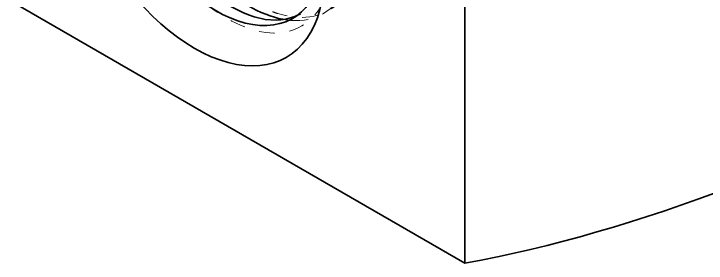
# Model space of a CAD drawing. Header units: millimetres. Extents: x -742 to 742, y -525 to 525.
# Drawn here: x 376.48 to 421.75, y -78.58 to -62.27 of the extents above; entities that cross this region are included whole.
import ezdxf

# ---------------------------------------------------------------- set-up
doc = ezdxf.new("R2010")
doc.units = ezdxf.units.MM
doc.linetypes.add('虚线', pattern=[2, 1, -1])
doc.layers.get('0').update_dxf_attribs({"lineweight": 35})
doc.layers.add('粗实线层', color=7, linetype='Continuous', lineweight=35)
doc.layers.add('虚线层', color=6, linetype='虚线', lineweight=18)

# ---------------------------------------------------------------- blocks, each defined once
blk = doc.blocks.new('*X15')
for p, q in [((-295.431, -347.513), (-295.431, -313.454)), ((-324.927, -330.484), (-295.431, -347.513))]:
    blk.add_line(p, q)
blk.add_lwpolyline([(-306.176, -331.206), (-306.552, -331.389), (-307.141, -331.561), (-307.456, -331.605), (-307.778, -331.622), (-308.494, -331.567), (-309.207, -331.401), (-309.576, -331.275), (-309.943, -331.125), (-310.728, -330.72), (-311.478, -330.231), (-311.853, -329.947), (-312.221, -329.645), (-312.985, -328.935), (-313.687, -328.177), (-314.028, -327.768), (-314.354, -327.348), (-315.008, -326.41), (-315.576, -325.466), (-315.734, -325.176)])
for centre, major_axis, start_param, end_param in [((-313.108, -323.661), (6, -10.392), 4.71236, 7.85401), ((-311.694, -322.844), (5, -8.66), 4.712355, 6.973002), ((-260.075, -207.31), (-77.5, -134.234), 0.456945, 0.785402)]:
    blk.add_ellipse(centre, major_axis=major_axis, ratio=0.57735, start_param=start_param, end_param=end_param)
blk.add_open_spline([(-314.982, -324.74), (-314.074, -326.425), (-312.913, -327.958), (-310.133, -330.544), (-308.502, -331.414), (-307.06, -331.606)], degree=3, knots=[0, 0, 0, 0, 918.882356, 918.882356, 2019.364951, 2019.364951, 2019.364951, 2019.364951])
at = {"layer": '虚线层', "color": 7}
blk.add_line((-306.694, -331.505), (-306.176, -331.206), dxfattribs=at)
for points, knots in [([(-308.017, -331.065), (-307.898, -331.11), (-307.78, -331.151), (-305.955, -331.724), (-304.44, -331.39), (-302.517, -329.154), (-302.134, -327.279), (-302.732, -322.892), (-303.707, -320.432), (-306.594, -316.125), (-308.473, -314.33), (-312.275, -312.295), (-314.153, -312.081), (-316.721, -313.233), (-317.561, -314.254), (-318.015, -315.635)], [0, 0, 0, 0, 69.209245, 69.209245, 1073.548099, 1073.548099, 2077.886953, 2077.886953, 3082.225807, 3082.225807, 4086.564661, 4086.564661, 5090.903514, 5090.903514, 5875.814149, 5875.814149, 5875.814149, 5875.814149]), ([(-306.674, -331.641), (-306.622, -331.644), (-306.571, -331.645), (-304.955, -331.665), (-303.721, -330.801), (-302.51, -327.72), (-302.549, -325.541), (-303.658, -321.826), (-304.312, -320.395), (-305.136, -319.06)], [0, 0, 0, 0, 43.719805, 43.719805, 1379.839843, 1379.839843, 2715.959881, 2715.959881, 3527.502401, 3527.502401, 3527.502401, 3527.502401]), ([(-312.395, -330.532), (-310.88, -331.759), (-309.297, -332.446), (-306.369, -332.482), (-305.135, -331.618), (-304.214, -329.273), (-304.073, -328.296), (-304.109, -327.216)], [0, 0, 0, 0, 1013.894721, 1013.894721, 2178.02439, 2178.02439, 2785.438154, 2785.438154, 2785.438154, 2785.438154])]:
    blk.add_open_spline(points, degree=3, knots=knots, dxfattribs=at)
blk.add_open_spline([(-307.06, -331.606), (-306.93, -331.623), (-306.801, -331.635), (-306.674, -331.641)], degree=3, dxfattribs=at)
blk = doc.blocks.new('*X13')
at = {"color": 0, "linetype": 'ByBlock'}
blk.add_blockref('*X15', (0, 0), dxfattribs=at)

msp = doc.modelspace()

# ---------------------------------------------------------------- block references
at = {"layer": '粗实线层'}
msp.add_blockref('*X13', (701.402, 268.935), dxfattribs=at)

doc.saveas('drawing.dxf')
